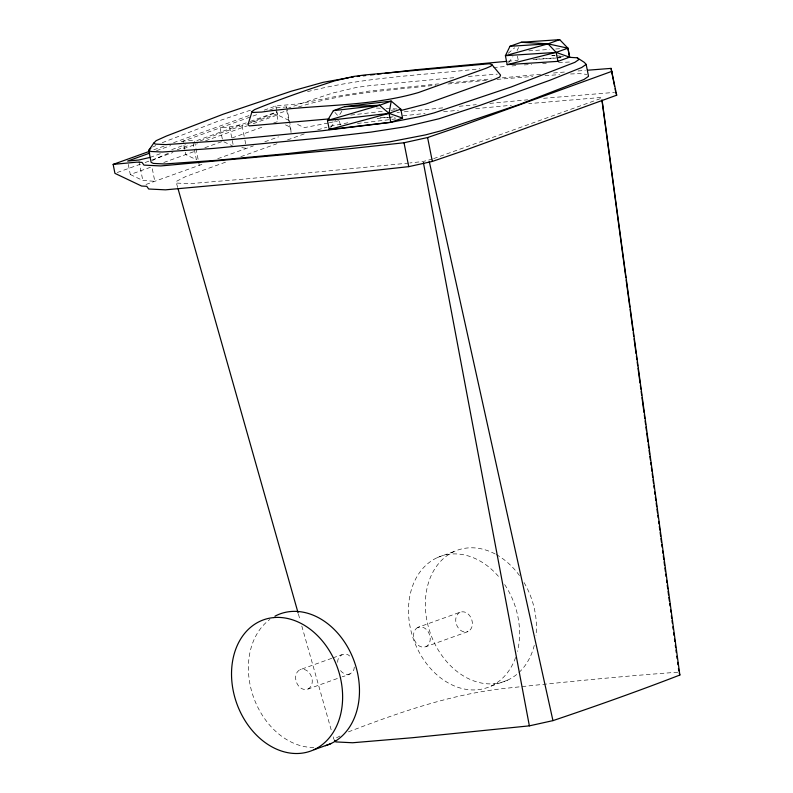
<?xml version="1.0" encoding="UTF-8"?>
<svg xmlns="http://www.w3.org/2000/svg" width="793" height="793" viewBox="0 0 793 793"><rect width="100%" height="100%" fill="white"/><g stroke="black" fill="none" stroke-linecap="round" stroke-linejoin="round"><path stroke-width="0.59" stroke-dasharray="3.96 2.97" d="M337.729 662.363C337.075 656.029 344.935 651.261 349.703 656.039M354.312 667.022C354.302 673.505 347.175 675.368 342.16 676.776M269.699 110.039L275.528 107.947L286.64 106.896L286.323 108.463L288.692 120.417M517.056 50.633L518.602 47.501M339.791 114.559L342.189 110.604M330.681 127.504L335.707 120.526M508.63 62.647L512.942 56.66M152.514 160.92L153.901 159.502L170.336 152.434M508.194 53.309L514.697 47.798M331.771 658.309L299.893 669.758C290.704 674.932 297.712 692.527 308.001 689.048L341.02 677.192M308.001 689.048C317.19 683.873 310.172 666.289 299.893 669.758M417.861 627.382C408.673 632.556 415.691 650.151 425.97 646.672L468.098 631.545C477.297 626.371 470.279 608.776 459.999 612.255L417.861 627.382C428.141 623.913 435.159 641.497 425.97 646.672M459.999 612.255C450.801 617.43 457.819 635.015 468.098 631.545M177.691 187.515L176.006 181.557L186.028 176.373L226.838 161.713M340.009 736.023L333.833 739.215L333.159 736.836M152.603 147.062L155.815 145.605M162.238 142.69L219.552 120.635L252.015 109.672M177.216 149.788L189.824 144.941M200.143 140.966L221.911 132.59L246.266 124.362M153.802 149.788L165.42 145.615M173.558 142.69L251.381 114.737M264.168 110.148L275.776 105.975L299.506 103.734L334.061 96.825L369.151 91.096L438.569 83.889M156.499 150.7L170.723 145.595M181.201 141.828L259.222 113.805M150.065 157.411L160.335 153.723M171.744 149.619L185.433 144.703M196.862 140.599L249.151 121.815M250.31 121.398L277.035 111.803M117.245 172.517L140.48 164.171M145.129 162.506L173.003 152.484M183.461 148.737L197.398 143.731M205.536 140.807L247.357 125.79M253.155 123.698L277.55 114.935L289.782 120.754M128.307 164.429L130.3 174.51L152.236 166.629M163.774 162.486L194.344 151.503M204.832 147.746L221.624 141.709M232.022 137.972L263.187 126.781M273.526 123.064L278.184 121.388L275.974 110.187M146.001 184.462L203.9 163.665M217.728 158.699L253.403 145.892M264.812 141.788L278.502 136.872M240.824 156.687L276.975 143.702M287.462 139.935L304.948 133.65M437.092 557.638L453.943 551.581M332.911 657.893L342.021 654.621M348.375 731.889C398.592 712.639 449.73 694.638 503.476 688.552C561.89 682.347 620.344 676.3 678.947 672.127M491.006 686.163L507.857 680.107M432.472 159.026L423.184 161.494L409.882 162.952M433.632 158.62L601.808 98.134L601.57 97.42L528.713 103.635M247.426 123.976L285.698 111.05M298.366 107.035C342.754 92.92 389.67 90.392 435.664 85.158M317.706 129.824L326.964 127.167M350.129 673.911C346.333 675.547 342.229 673.178 340.078 670.026M307.525 91.651C363.809 77.09 422.401 75.276 479.934 68.793M328.104 123.034L304.244 127.633L296.463 123.926M329.293 122.776L338.799 120.724M330.394 126.256L348.494 122.647M222.337 139.053L220.117 127.851L229.613 126.949L241.835 124.451L244.67 138.785M350.784 115.084L383.713 111.169M391.028 110.296L394.686 109.86M357.435 123.47L396.46 118.831M408.673 163.08L245.275 179L189.428 183.698L177.027 183.084L176.006 181.557M397.015 112.576L399.444 112.319M404.321 111.813L444.526 107.67M377.111 118.474L388.183 117.324M389.422 117.195L393.11 116.809M402.963 115.778L425.117 113.468M453.844 77.674L370.737 85.535L356.424 87.438L332.882 92.999A534.472 66.057 -11.2 0 0 288.593 108.017M449.572 82.849L491.154 78.913M502.167 77.873L541.292 74.175M553.524 73.015L565.756 71.925M447.936 83.999L488.438 80.162M459.197 106.282L476.325 104.666M489.777 103.397L527.682 99.809M543.582 98.302L614.565 92.385M443.614 111.684L458.413 110.286M475.681 108.651L511.445 105.271M192.54 140.272L183.044 141.164L185.711 154.615L196.377 159.69L192.778 141.481M508.006 61.239L517.789 60.397M493.454 67.544L507.024 66.384M511.951 65.958L518.126 65.432M497.052 79.389L532.757 76.465M468.366 76.455L497.33 74.145M577.998 70.964L585.343 70.399M528.762 50.841L549.559 49.424M555.675 49.007L560.562 48.67M532.906 59.644L556.012 58.058M557.231 57.978L563.308 57.562M535.959 59.168L563.615 57.403M524.282 64.927L531.617 64.431M542.62 63.688L546.288 63.43M558.52 62.607L571.565 61.894M544.989 75.632L559.66 74.641M570.504 73.977L579.643 73.64L586.751 74.383M380.412 117.562L395.182 117.919M376.358 108.056L381.245 108.274M386.122 108.492L397.115 108.978M130.3 174.51L142.799 180.457L154.794 181.31L151.959 166.966M551.561 55.272L555.189 55.649M556.389 55.768L561.226 56.263M552.196 55.51L554.654 55.778M559.571 56.303L564.487 56.838M241.796 147.627L246.564 148.35M285.48 124.858L290.684 127.336L291.051 132.362L288.93 121.607M223.854 141.798L232.389 145.862M334.874 112.348L337.848 115.699M298.426 614.099L300.111 620.057M301.796 626.014L331.811 732.068M517.423 56.164L518.315 60.645M339.473 121.022L340.366 125.502M286.64 106.896L290.684 127.336M275.776 105.975L277.55 114.935M244.908 139.984L246.088 145.952M229.613 126.949L233.459 146.368M194.563 141.432L195.742 147.399M195.98 148.598L198.339 160.543M198.577 161.742L199.291 165.331M138.993 161.217L142.799 180.457M250.975 122.419A534.472 66.057 -11.2 0 1 277.431 112.1M313.84 747.462A69.695 53.448 70.2 0 1 253.195 696.244A69.695 53.448 70.2 0 1 269.927 619.383M495.119 553.94A69.695 53.448 70.2 0 0 426.991 620.939A69.695 53.448 70.2 0 0 494.336 683.715M496.19 554.515A69.695 53.448 70.2 0 1 519.484 575.569M524.044 582.528A69.695 53.448 70.2 0 1 535.959 635.857M534.274 645.324A69.695 53.448 70.2 0 1 494.297 683.675M515.619 657.427A69.695 53.448 70.2 0 1 438.093 675.864A69.695 53.448 70.2 0 1 417.951 574.975A69.695 53.448 70.2 0 1 499.749 577.928M504.655 584.56A69.695 53.448 70.2 0 1 517.433 651.42"/><path stroke-width="1.19" d="M577.304 57.81L584.391 62.429L586.156 64.392L588.525 76.336L584.044 79.459L519.504 104.438L441.384 130.706L425.464 134.909L389.799 141.828L287.661 153.584L216.469 160.315L164.557 163.973L153.356 163.417L151.126 162.337L148.757 150.383L153.654 143.216L155.557 144.118L165.915 144.613L216.895 141.035L321.7 130.835L390.8 122.32L389.026 113.359L391.227 101.108L344.598 106.649L333.387 110.673L327.469 120.536L329.244 129.497L390.8 122.32L420.032 116.601L434.167 112.874L511.217 86.962L574.885 62.33L578.88 59.554L577.304 57.81L568.175 57.235L569.681 57.136L567.907 48.175L559.699 39.65L521.199 42.277L509.988 46.301L505.409 55.679L507.183 64.639L557.925 61.358L569.681 57.136M400.99 110.485L425.603 104.111L494.029 79.538L499.759 77.02L500.561 75.107L491.789 64.491L489.301 63.747L364.988 74.938L352.964 76.534L334.408 80.945A525.858 64.996 -11.2 0 0 254.533 109.642L252.075 111.476L248.011 124.63L249.329 125.909L329.164 118.9M491.789 64.491L491.085 66.087L486.268 68.198L418.605 92.503C367.793 107.382 313.602 104.279 261.591 112.081L253.026 112.437L252.075 111.476M153.654 143.216L156.132 140.678L166.272 136.099L223.17 114.212L291.071 91.274L323.197 82.313L348.851 77.734M150.839 148.261L148.757 150.383L150.987 151.473L162.198 152.028L214.1 148.37L319.559 138.101L371.035 132.084L405.243 126.781L439.015 118.752L480.895 105.043L549.827 80.281L581.675 67.514L586.156 64.392M611.968 71.301L460.089 126.424L427.596 137.526L404.014 142.76L348.9 148.787L160.761 165.945L143.959 165.113L142.036 162.406L136.882 162.149L113.151 164.389L114.926 173.35L141.61 186.048L146.764 186.305L148.688 189.012L165.489 189.834L353.628 172.676L408.742 166.649L432.324 161.425L464.817 150.323L616.696 95.2L611.056 68.386L587.791 70.2M113.151 164.389L149.163 151.453M149.768 153.118L127.643 161.068L138.745 160.017L150.065 157.411M559.699 39.65L548.022 43.843L505.409 55.679L556.151 52.397L567.907 48.175L569.552 57.175L556.151 52.397L548.022 43.843L521.199 42.277M400.782 109.137L389.026 113.359L327.469 120.536L379.56 105.291L391.227 101.108L400.782 109.137L402.557 118.098L390.8 122.32M331.464 128.694L329.244 129.497L389.026 113.359L402.557 118.098M314.048 749.722L330.899 743.665M507.183 64.639L556.151 52.397L557.925 61.358M334.477 740.117L335.756 741.921L352.558 742.754L412.291 737.738L529.367 725.853L552.949 720.629A1441.149 178.128 -11.2 0 0 679.849 675.041L602.145 100.592M351.249 77.347L353.638 76.951M357.256 76.485L359.665 76.207M363.283 75.791L365.702 75.513M370.529 74.958L374.147 74.542M377.765 74.126L381.383 73.709M385.011 73.293L415.175 69.814L506.777 61.339M333.387 110.673L379.56 105.291L389.026 113.359M509.988 46.301L548.022 43.843L567.907 48.175M344.598 106.649L379.56 105.291M615.784 92.285L616.696 95.2M679.244 673.098L679.849 675.041M178.028 188.704L298.089 612.91M429.251 161.425L552.949 720.629M611.056 68.386L614.605 86.318M615.081 88.707L615.546 91.096M427.596 137.526L432.324 161.425M404.014 142.76L408.742 166.649M423.412 162.714L529.367 725.853M601.897 99.878L625.826 277.56M626.153 280.008L629.781 306.96M630.108 309.419L632.913 330.245M633.24 332.703L633.736 336.371M634.073 338.829L636.045 353.529M636.382 355.978L636.878 359.655M637.205 362.104L637.701 365.781M638.028 368.239L640.01 382.94M640.338 385.388L640.833 389.066M641.16 391.514L641.656 395.192M641.993 397.64L643.966 412.35M644.303 414.798L644.788 418.476M645.125 420.924L645.621 424.602M645.948 427.05L646.444 430.728M646.771 433.176L647.931 441.76M648.258 444.209L648.753 447.886M649.08 450.335L649.576 454.012M649.903 456.461L650.399 460.138M650.736 462.587L651.063 465.045M651.39 467.493L651.886 471.171M652.213 473.619L652.708 477.297M653.045 479.745L653.541 483.423M653.868 485.871L654.195 488.319M654.691 491.997L655.018 494.445M655.355 496.904L655.851 500.581M656.178 503.03L656.673 506.707M657 509.156L657.496 512.833M657.823 515.281L658.16 517.73M658.656 521.407L658.983 523.856M659.31 526.314L659.806 529.982M660.133 532.44L660.628 536.118M660.965 538.566L661.451 542.243M661.788 544.692L662.115 547.14M662.611 550.818L662.938 553.266M663.275 555.715L663.761 559.392M664.098 561.85L664.593 565.518M664.921 567.976L665.416 571.654M665.743 574.102L666.07 576.551M666.566 580.228L666.903 582.677M667.23 585.125L667.726 588.803M668.053 591.251L668.549 594.928M668.876 597.387L669.371 601.054M669.708 603.513L670.035 605.961M670.531 609.639L670.858 612.087M671.354 615.764L671.681 618.213M672.018 620.661L672.345 623.12M672.841 626.787L673.168 629.245M673.663 632.923L673.991 635.371M674.486 639.049L674.823 641.497M675.309 645.175L675.646 647.623M675.973 650.072L676.3 652.52M676.796 656.198L677.133 658.656M677.619 662.324L677.956 664.782M678.451 668.459L678.778 670.908M274.923 616.201A69.695 53.448 70.2 0 1 353.361 659.023A69.695 53.448 70.2 0 1 325.398 745.668M273.635 617.588A69.695 53.448 70.2 0 0 233.182 690.554A69.695 53.448 70.2 0 0 300.517 753.33A69.695 53.448 70.2 0 0 340.97 680.364A69.695 53.448 70.2 0 0 273.635 617.588"/></g></svg>
